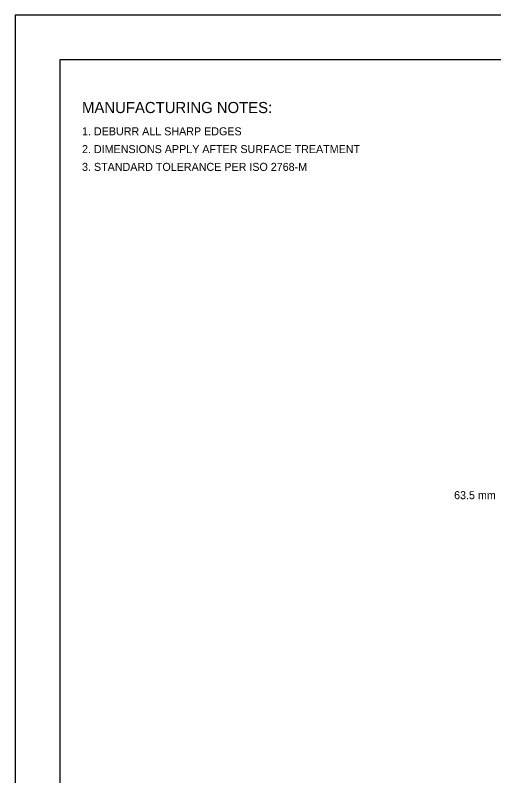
# Model space of a CAD drawing. Header units: metres. Extents: x 0 to 420, y 0 to 297.
# Drawn here: x 0 to 107.9, y 125.5 to 297 of the extents above; entities that cross this region are included whole.
import ezdxf

# ---------------------------------------------------------------- set-up
doc = ezdxf.new("R2010")
doc.units = ezdxf.units.M

msp = doc.modelspace()

# ---------------------------------------------------------------- linework, layer by layer
at = {"layer": 'BORDER'}
for points in [[(0, 0), (420, 0), (420, 297), (0, 297), (0, 0)], [(10, 10), (410, 10), (410, 287), (10, 287), (10, 10)]]:
    msp.add_lwpolyline(points, dxfattribs=at)

# ---------------------------------------------------------------- texts
at = {"layer": 'DIMENSIONS', "color": 3}
msp.add_text('MANUFACTURING NOTES:', height=2.5, dxfattribs=at).set_placement((15, 275))
at = {"layer": 'DIMENSIONS'}
for s, p in [('1. DEBURR ALL SHARP EDGES', (15, 270)), ('2. DIMENSIONS APPLY AFTER SURFACE TREATMENT', (15, 266)), ('3. STANDARD TOLERANCE PER ISO 2768-M', (15, 262))]:
    msp.add_text(s, height=1.8, dxfattribs=at).set_placement(p)
at = {"layer": 'DIMENSIONS', "color": 7}
msp.add_text('63.5 mm', height=1.8, dxfattribs=at).set_placement((98.58, 188.17))

doc.saveas('drawing.dxf')
